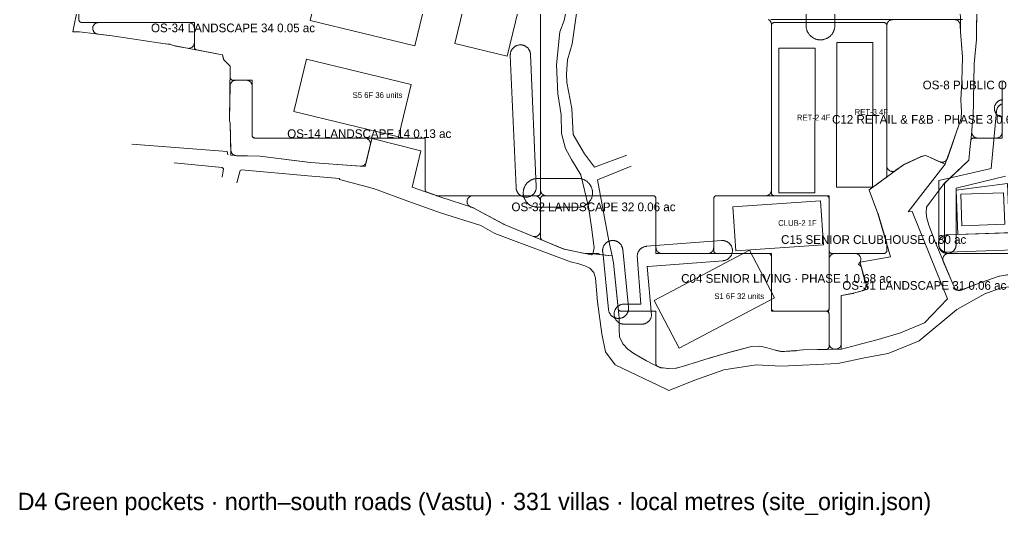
# Model space of a CAD drawing. Extents: x 32 to 940, y -21 to 684.
# Drawn here: x 39.5 to 380, y -20.7 to 151 of the extents above; entities that cross this region are included whole.
import ezdxf

# ---------------------------------------------------------------- set-up
doc = ezdxf.new("R2010")
doc.units = 0
for name, color, linetype, lineweight in [('BUILDING-CLUBHOUSE', 4, 'Continuous', 0), ('BUILDING-RETAIL', 6, 'Continuous', 0), ('BUILDING-SENIOR', 6, 'Continuous', 0), ('GREEN-LANDSCAPE', 3, 'Continuous', 0), ('GREEN-RC', 3, 'Continuous', 0), ('PLOT', 4, 'Continuous', 0), ('ROAD-EXISTING', 2, 'Continuous', 0), ('ROAD-PRIMARY', 1, 'Continuous', 0), ('ROAD-SECONDARY', 1, 'Continuous', 0), ('ROAD-TERTIARY', 7, 'Continuous', 0), ('SITE-BOUNDARY', 7, 'Continuous', 0), ('TEXT-PLOT', 7, 'Continuous', 0), ('TEXT-TITLE', 7, 'Continuous', 0), ('TEXT-ZONE', 7, 'Continuous', 0), ('VILLA-HOUSE', 7, 'Continuous', 0), ('ZONE-CLUBHOUSE', 4, 'Continuous', 0), ('ZONE-RETAIL', 6, 'Continuous', 0), ('ZONE-SENIOR', 6, 'Continuous', 0), ('ZONE-VILLAS', 2, 'Continuous', 0)]:
    doc.layers.add(name, color=color, linetype=linetype, lineweight=lineweight)

msp = doc.modelspace()

# ---------------------------------------------------------------- linework, layer by layer
at = {"layer": 'BUILDING-CLUBHOUSE'}
msp.add_lwpolyline([(318.06, 72.99), (287.64, 70.97), (286.64, 86.18), (317.05, 88.19)], close=True, dxfattribs=at)
at = {"layer": 'BUILDING-RETAIL'}
for points in [[(335.05, 92.97), (322.53, 93), (322.63, 143.08), (335.15, 143.05)], [(315.04, 91.01), (302.52, 91.04), (302.63, 141.12), (315.15, 141.1)]]:
    msp.add_lwpolyline(points, close=True, dxfattribs=at)
at = {"layer": 'BUILDING-SENIOR'}
for points in [[(208.42, 138.35), (190.28, 142.74), (199.05, 179.02), (217.2, 174.64)], [(176.38, 141.98), (140.09, 150.76), (144.48, 168.9), (180.77, 160.13)], [(170.8, 110.41), (134.52, 119.18), (138.9, 137.33), (175.19, 128.55)], [(268.07, 37.25), (259.35, 53.76), (292.37, 71.19), (301.08, 54.68)]]:
    msp.add_lwpolyline(points, close=True, dxfattribs=at)
at = {"layer": 'GREEN-LANDSCAPE'}
for points in [[(64.77, 148.02), (64.77, 147.82), (64.8, 147.63), (64.85, 147.44), (64.91, 147.25), (64.99, 147.08), (65.09, 146.91), (65.21, 146.75), (65.34, 146.6), (65.48, 146.47), (65.63, 146.35), (65.8, 146.25), (65.98, 146.16), (66.16, 146.09), (66.35, 146.04), (66.54, 146.01), (71.51, 145.45), (71.52, 145.45), (71.52, 145.45), (71.53, 145.44), (71.54, 145.44), (71.55, 145.44), (71.55, 145.44), (71.56, 145.44), (89.89, 142.66), (89.96, 142.65), (91.6, 142.46), (91.64, 142.45), (91.64, 142.45), (91.64, 142.45), (91.66, 142.45), (93.2, 141.92), (93.49, 141.85), (97.64, 141.09), (97.83, 141.06), (98.03, 141.05), (98.22, 141.07), (98.41, 141.1), (98.6, 141.15), (98.78, 141.21), (98.96, 141.3), (99.12, 141.4), (99.28, 141.52), (99.42, 141.65), (99.55, 141.79), (99.67, 141.95), (99.77, 142.12), (99.85, 142.29), (99.92, 142.48), (99.96, 142.67), (99.99, 142.86), (100, 143.05), (100, 148), (99.99, 148.2), (99.96, 148.39), (99.91, 148.58), (99.85, 148.77), (99.76, 148.94), (99.66, 149.11), (99.55, 149.27), (99.41, 149.41), (99.27, 149.55), (99.11, 149.66), (98.94, 149.76), (98.77, 149.85), (98.58, 149.91), (98.39, 149.96), (98.2, 149.99), (98, 150), (66.77, 150), (66.57, 149.99), (66.38, 149.96), (66.19, 149.91), (66.01, 149.85), (65.83, 149.77), (65.66, 149.67), (65.5, 149.55), (65.36, 149.42), (65.23, 149.28), (65.11, 149.12), (65.01, 148.95), (64.92, 148.78), (64.86, 148.59), (64.81, 148.4), (64.78, 148.21)], [(112.2, 116.25), (112.21, 116.03), (112.24, 115.81), (112.3, 115.6), (112.45, 115.13), (112.45, 115.12), (112.45, 115.12), (112.46, 115.11), (112.66, 105.83), (112.68, 105.64), (112.71, 105.45), (112.76, 105.27), (112.82, 105.09), (112.91, 104.92), (113.01, 104.75), (113.12, 104.6), (113.25, 104.46), (113.39, 104.33), (113.54, 104.22), (113.71, 104.12), (113.88, 104.04), (114.06, 103.97), (114.24, 103.92), (114.43, 103.89), (114.62, 103.88), (122.65, 103.71), (122.68, 103.71), (122.69, 103.7), (122.7, 103.7), (122.73, 103.7), (140.16, 101.57), (140.26, 101.56), (157.51, 100.25), (157.71, 100.25), (157.91, 100.27), (158.11, 100.3), (158.3, 100.36), (158.49, 100.43), (158.67, 100.52), (158.84, 100.64), (159, 100.76), (159.14, 100.91), (159.27, 101.06), (159.38, 101.23), (159.47, 101.41), (159.55, 101.6), (159.6, 101.79), (160.96, 107.54), (160.99, 107.74), (161.01, 107.94), (161.01, 108.14), (160.98, 108.34), (160.94, 108.53), (160.88, 108.72), (160.79, 108.91), (160.69, 109.08), (160.58, 109.24), (160.45, 109.39), (160.3, 109.53), (160.14, 109.65), (159.97, 109.75), (159.79, 109.84), (159.6, 109.91), (159.41, 109.96), (159.21, 109.99), (159.01, 110), (121.02, 110), (120.98, 110), (120.95, 110), (120.85, 110.01), (120.76, 110.03), (120.66, 110.06), (120.57, 110.1), (120.49, 110.14), (120.41, 110.2), (120.33, 110.26), (120.26, 110.33), (120.2, 110.4), (120.14, 110.49), (120.1, 110.57), (120.06, 110.66), (120.03, 110.76), (120.01, 110.85), (120, 110.95), (120, 110.98), (120, 111.02), (120, 128), (119.99, 128.2), (119.96, 128.39), (119.91, 128.58), (119.85, 128.77), (119.76, 128.94), (119.66, 129.11), (119.55, 129.27), (119.41, 129.41), (119.27, 129.55), (119.11, 129.66), (118.94, 129.76), (118.77, 129.85), (118.58, 129.91), (118.39, 129.96), (118.2, 129.99), (118, 130), (114.37, 130), (114.18, 129.99), (113.99, 129.96), (113.8, 129.92), (113.61, 129.85), (113.44, 129.77), (113.27, 129.67), (113.11, 129.55), (112.97, 129.42), (112.84, 129.28), (112.72, 129.13), (112.62, 128.96), (112.53, 128.79), (112.47, 128.6), (112.42, 128.42), (112.39, 128.22), (112.37, 128.03)], [(194.51, 88.03), (194.52, 87.83), (194.54, 87.64), (194.59, 87.45), (194.65, 87.27), (194.73, 87.09), (194.83, 86.92), (194.94, 86.76), (195.07, 86.62), (195.21, 86.48), (195.36, 86.36), (195.53, 86.26), (195.7, 86.17), (195.88, 86.1), (196.54, 85.88), (196.54, 85.88), (196.56, 85.88), (196.58, 85.87), (196.58, 85.87), (196.58, 85.87), (196.59, 85.86), (196.61, 85.85), (207.24, 80.13), (207.43, 80.04), (217.24, 76), (217.42, 75.93), (217.61, 75.88), (217.81, 75.85), (218, 75.84), (218.2, 75.85), (218.39, 75.88), (218.58, 75.93), (218.77, 76), (218.94, 76.08), (219.11, 76.18), (219.27, 76.3), (219.41, 76.43), (219.55, 76.58), (219.66, 76.73), (219.76, 76.9), (219.85, 77.08), (219.91, 77.26), (219.96, 77.45), (219.99, 77.65), (220, 77.84), (220, 88), (219.99, 88.2), (219.96, 88.39), (219.91, 88.58), (219.85, 88.77), (219.76, 88.94), (219.66, 89.11), (219.55, 89.27), (219.41, 89.41), (219.27, 89.55), (219.11, 89.66), (218.94, 89.76), (218.77, 89.85), (218.58, 89.91), (218.39, 89.96), (218.2, 89.99), (218, 90), (196.51, 90), (196.32, 89.99), (196.12, 89.96), (195.93, 89.92), (195.75, 89.85), (195.57, 89.77), (195.41, 89.67), (195.25, 89.55), (195.11, 89.42), (194.97, 89.28), (194.86, 89.13), (194.76, 88.96), (194.67, 88.78), (194.6, 88.6), (194.55, 88.41), (194.52, 88.22)], [(319.83, 49.9), (319.85, 49.71), (319.89, 49.51), (319.93, 49.38), (319.93, 49.38), (319.97, 49.24), (319.99, 49.15), (320, 49.05), (320, 49.02), (320, 48.98), (320, 38.83), (320.01, 38.63), (320.04, 38.43), (320.09, 38.24), (320.16, 38.05), (320.24, 37.87), (320.35, 37.7), (320.47, 37.54), (320.6, 37.4), (320.75, 37.26), (320.91, 37.15), (321.08, 37.05), (321.27, 36.97), (321.45, 36.9), (321.65, 36.86), (321.85, 36.83), (322.04, 36.83), (322.27, 36.83), (322.46, 36.85), (322.65, 36.88), (322.84, 36.93), (323.02, 37), (323.2, 37.08), (323.36, 37.18), (323.51, 37.3), (323.66, 37.43), (323.79, 37.58), (323.9, 37.74), (324, 37.9), (324.08, 38.08), (324.14, 38.26), (324.19, 38.45), (324.22, 38.64), (324.23, 38.83), (324.2, 55.38), (324.2, 55.41), (324.2, 55.41), (324.2, 55.42), (324.22, 55.42), (324.24, 55.42), (328.31, 56.19), (328.49, 56.23), (331.41, 57.07), (331.6, 57.13), (331.78, 57.22), (331.95, 57.32), (332.12, 57.43), (332.26, 57.57), (332.4, 57.71), (332.52, 57.87), (332.62, 58.04), (332.71, 58.22), (332.78, 58.41), (332.82, 58.6), (332.85, 58.8), (332.86, 59), (332.85, 59.19), (332.82, 59.39), (332.77, 59.58), (332.11, 61.73), (332.11, 61.74), (332.1, 61.74), (332.1, 61.75), (332.1, 61.76), (332.1, 61.77), (332.1, 61.77), (332.09, 61.78), (331.25, 64.97), (331.19, 65.16), (331.1, 65.35), (331, 65.53), (330.88, 65.7), (330.74, 65.85), (330.59, 65.99), (330.42, 66.12), (330.25, 66.22), (330.08, 66.3), (330.07, 66.3), (330.07, 66.3), (330.07, 66.31), (330.07, 66.31), (330.07, 66.31), (330.13, 66.35), (330.29, 66.47), (330.43, 66.6), (330.56, 66.75), (330.68, 66.91), (330.77, 67.07), (330.86, 67.25), (330.92, 67.44), (330.97, 67.63), (330.99, 67.82), (331, 68.01), (330.99, 68.21), (330.96, 68.4), (330.91, 68.59), (330.85, 68.78), (330.76, 68.95), (330.66, 69.12), (330.54, 69.27), (330.41, 69.42), (330.27, 69.55), (330.11, 69.67), (329.94, 69.77), (329.76, 69.85), (329.58, 69.91), (329.39, 69.96), (329.2, 69.99), (329, 70), (322, 70), (321.8, 69.99), (321.61, 69.96), (321.42, 69.91), (321.23, 69.85), (321.06, 69.76), (320.89, 69.66), (320.73, 69.55), (320.59, 69.41), (320.45, 69.27), (320.34, 69.11), (320.24, 68.94), (320.15, 68.77), (320.09, 68.58), (320.04, 68.39), (320.01, 68.2), (320, 68), (320, 51.02), (320, 50.98), (320, 50.95), (319.99, 50.85), (319.97, 50.76), (319.93, 50.62), (319.93, 50.62), (319.89, 50.49), (319.85, 50.29), (319.83, 50.1)]]:
    msp.add_lwpolyline(points, close=True, dxfattribs=at)
msp.add_lwpolyline([(418, 70), (361.41, 70), (361.21, 69.99), (361.02, 69.96), (360.82, 69.91), (360.64, 69.85), (360.46, 69.76), (360.29, 69.66), (360.13, 69.54), (359.99, 69.41), (359.86, 69.26), (359.74, 69.1), (359.64, 68.93), (359.56, 68.76), (359.49, 68.57), (359.44, 68.38), (359.42, 68.18), (359.41, 67.99), (359.42, 67.79), (359.45, 67.6), (359.5, 67.4), (359.57, 67.22), (362.49, 60.31), (363.29, 58.43), (363.37, 58.26), (363.47, 58.1), (363.59, 57.94), (363.72, 57.8), (363.86, 57.67), (364.01, 57.56), (364.18, 57.46), (364.35, 57.37), (364.53, 57.31), (364.71, 57.26), (364.9, 57.23), (365.09, 57.22), (365.29, 57.22), (365.48, 57.24), (365.66, 57.29), (365.84, 57.35), (372.63, 59.94), (372.64, 59.94), (372.64, 59.94), (372.65, 59.94), (372.66, 59.95), (372.67, 59.95), (372.67, 59.95), (372.68, 59.95), (378.94, 62.1), (378.97, 62.1), (378.98, 62.11), (379, 62.11), (379.02, 62.12), (387.65, 63.58)], dxfattribs=at)
at = {"layer": 'GREEN-RC'}
for points in [[(220, 188.98), (220, 92), (220.01, 91.8), (220.04, 91.61), (220.09, 91.42), (220.15, 91.23), (220.24, 91.06), (220.34, 90.89), (220.45, 90.73), (220.59, 90.59), (220.73, 90.45), (220.89, 90.34), (221.06, 90.24), (221.23, 90.15), (221.42, 90.09), (221.61, 90.04), (221.8, 90.01), (222, 90), (258.98, 90), (259.02, 90), (259.05, 90), (259.15, 89.99), (259.24, 89.97), (259.34, 89.94), (259.43, 89.9), (259.51, 89.86), (259.59, 89.8), (259.67, 89.74), (259.74, 89.67), (259.8, 89.59), (259.86, 89.51), (259.9, 89.43), (259.94, 89.34), (259.97, 89.24), (259.99, 89.15), (260, 89.05), (260, 89.02), (260, 88.98), (260, 72), (260.01, 71.8), (260.04, 71.61), (260.09, 71.42), (260.15, 71.23), (260.24, 71.06), (260.34, 70.89), (260.45, 70.73), (260.59, 70.59), (260.73, 70.45), (260.89, 70.34), (261.06, 70.24), (261.23, 70.15), (261.42, 70.09), (261.61, 70.04), (261.8, 70.01), (262, 70), (278, 70), (278.2, 70.01), (278.39, 70.04), (278.58, 70.09), (278.77, 70.15), (278.94, 70.24), (279.11, 70.34), (279.27, 70.45), (279.41, 70.59), (279.55, 70.73), (279.66, 70.89), (279.76, 71.06), (279.85, 71.23), (279.91, 71.42), (279.96, 71.61), (279.99, 71.8), (280, 72), (280, 88.98), (280, 89.02), (280, 89.05), (280.01, 89.15), (280.03, 89.24), (280.06, 89.34), (280.1, 89.43), (280.14, 89.51), (280.2, 89.59), (280.26, 89.67), (280.33, 89.74), (280.4, 89.8), (280.49, 89.86), (280.57, 89.9), (280.66, 89.94), (280.76, 89.97), (280.85, 89.99), (280.95, 90), (280.98, 90), (281.02, 90), (298, 90), (298.2, 90.01), (298.39, 90.04), (298.58, 90.09), (298.77, 90.15), (298.94, 90.24), (299.11, 90.34), (299.27, 90.45), (299.41, 90.59), (299.55, 90.73), (299.66, 90.89), (299.76, 91.06), (299.85, 91.23), (299.91, 91.42), (299.96, 91.61), (299.99, 91.8), (300, 92), (300, 148.98), (300, 149.02), (300, 149.05), (300.01, 149.09), (300.02, 149.29), (300.01, 149.49), (299.98, 149.69), (299.93, 149.88), (299.86, 150.07), (299.77, 150.24), (299.67, 150.41), (299.55, 150.57), (299.41, 150.72), (299.27, 150.85), (299.1, 150.97), (298.93, 151.07)], [(371.18, 155.96), (371.09, 144.18), (371.09, 144.16), (371.09, 144.15), (371.09, 144.13), (371.09, 144.11), (370.32, 135.74), (370.31, 135.6), (369.93, 117.04), (369.92, 117.01), (369.92, 116.99), (369.92, 116.98), (369.92, 116.96), (369.58, 114.87), (369.55, 114.62), (369.47, 112.32), (369.47, 112.3), (369.46, 112.28), (369.46, 112.27), (369.46, 112.24), (369.46, 112.23), (369.45, 112.03), (369.45, 111.83), (369.48, 111.63), (369.53, 111.44), (369.59, 111.25), (369.67, 111.07), (369.77, 110.9), (369.89, 110.74), (370.02, 110.6), (370.17, 110.46), (370.33, 110.34), (370.5, 110.24), (370.67, 110.16), (370.86, 110.09), (371.05, 110.04), (371.25, 110.01), (371.45, 110), (378, 110), (378.2, 110.01), (378.39, 110.04), (378.58, 110.09), (378.77, 110.15), (378.94, 110.24), (379.11, 110.34), (379.27, 110.45), (379.41, 110.59), (379.55, 110.73), (379.66, 110.89), (379.76, 111.06), (379.85, 111.23), (379.91, 111.42), (379.96, 111.61), (379.99, 111.8), (380, 112), (380, 128.98), (380, 129.02), (380, 129.05), (380.01, 129.15), (380.03, 129.24), (380.06, 129.34)]]:
    msp.add_lwpolyline(points, dxfattribs=at)
msp.add_lwpolyline([(340, 100.42), (340.01, 100.22), (340.04, 100.03), (340.09, 99.83), (340.16, 99.64), (340.25, 99.46), (340.35, 99.29), (340.47, 99.13), (340.61, 98.99), (340.76, 98.86), (340.92, 98.74), (341.1, 98.64), (341.28, 98.56), (341.47, 98.5), (341.66, 98.45), (341.86, 98.43), (342.06, 98.42), (342.26, 98.44), (342.46, 98.48), (342.65, 98.53), (342.84, 98.61), (343.02, 98.7), (343.18, 98.81), (345.8, 100.73), (345.82, 100.75), (345.83, 100.75), (345.83, 100.75), (345.85, 100.76), (345.87, 100.77), (351.73, 103.52), (351.75, 103.53), (351.76, 103.53), (351.76, 103.54), (351.78, 103.54), (351.8, 103.55), (353.42, 103.97), (353.42, 103.97), (353.45, 103.98), (353.46, 103.98), (353.46, 103.98), (353.47, 103.98), (353.5, 103.97), (358.27, 101.8), (358.45, 101.72), (358.64, 101.67), (358.83, 101.64), (359.03, 101.62), (359.22, 101.62), (359.42, 101.64), (359.61, 101.68), (359.79, 101.74), (359.97, 101.82), (360.14, 101.91), (360.31, 102.02), (360.46, 102.15), (360.59, 102.29), (360.72, 102.44), (360.82, 102.61), (360.91, 102.78), (360.99, 102.96), (365.71, 116.51), (365.77, 116.71), (365.81, 116.92), (365.82, 117.14), (365.85, 119.03), (365.85, 119.18), (365.73, 121.16), (365.73, 121.16), (365.6, 123.18), (365.6, 123.2), (365.6, 123.22), (365.6, 123.23), (365.6, 123.26), (366.06, 129.58), (366.06, 129.69), (366.2, 137.93), (366.19, 138.12), (365.5, 146.73), (365.49, 146.75), (365.49, 146.76), (365.49, 146.77), (365.49, 146.77), (365.49, 146.78), (365.49, 146.8), (365.47, 149.02), (365.46, 149.21), (365.43, 149.4), (365.38, 149.59), (365.32, 149.78), (365.23, 149.95), (365.13, 150.12), (365.01, 150.28), (364.88, 150.42), (364.74, 150.55), (364.58, 150.67), (364.41, 150.77), (364.24, 150.85), (364.05, 150.91), (363.86, 150.96), (363.67, 150.99), (363.47, 151), (342, 151), (341.8, 150.99), (341.61, 150.96), (341.42, 150.91), (341.23, 150.85), (341.06, 150.76), (340.89, 150.66), (340.73, 150.55), (340.59, 150.41), (340.45, 150.27), (340.34, 150.11), (340.24, 149.94), (340.15, 149.77), (340.09, 149.58), (340.04, 149.39), (340.01, 149.2), (340, 149)], close=True, dxfattribs=at)
at = {"layer": 'PLOT'}
msp.add_lwpolyline([(364.63, 76.57), (382.48, 77.19), (381.88, 94.22), (364.09, 91.97)], close=True, dxfattribs=at)
at = {"layer": 'ROAD-EXISTING'}
for points in [[(229.06, 155.43), (228.22, 150.67)], [(230.94, 142.62), (232.8, 155.61)], [(228.22, 150.67), (226.66, 146.74)], [(226.66, 146.74), (225.52, 135.36)], [(229.31, 137.07), (230.94, 142.62)], [(228.99, 132.16), (229.31, 137.07)], [(225.52, 135.36), (226.03, 125.35)], [(229.15, 129.18), (228.99, 132.16)], [(230.79, 120.28), (229.15, 129.18)], [(226.03, 125.35), (227.18, 118.01)], [(231.34, 111.25), (230.79, 120.28)], [(227.18, 118.01), (227.28, 111.56)], [(227.28, 111.56), (228.65, 106.39)], [(235.25, 104.52), (231.34, 111.25)], [(111.35, 105.34), (78.34, 107.89)], [(228.65, 106.39), (230.74, 102.57)], [(111.63, 104.23), (111.35, 105.34)], [(230.74, 102.57), (233.99, 97.19)], [(238.73, 99.87), (235.25, 104.52)], [(249.87, 104.1), (238.73, 99.87)], [(92.95, 101.42), (109.64, 99.74)], [(110.09, 99.37), (109.62, 96.41)], [(109.64, 99.74), (110.07, 99.35)], [(115.9, 98.74), (116.31, 98.99)], [(116.31, 98.99), (139.28, 96.92)], [(239.73, 95.46), (251.43, 100.25)], [(347.46, 84.48), (360.26, 100.89)], [(114.73, 94.45), (115.9, 98.74)], [(139.28, 96.92), (143.5, 96.57)], [(143.5, 96.57), (150.3, 96)], [(150.3, 96), (150.27, 95.63)], [(150.27, 95.63), (162.07, 92.47)], [(233.99, 97.19), (236.59, 86.11)], [(243.65, 74.43), (239.73, 95.46)], [(239.73, 95.46), (239.73, 95.46)], [(162.07, 92.47), (174.01, 88.08)], [(174.01, 88.08), (185.37, 84.14)], [(236.59, 86.11), (237.68, 79.09)], [(185.37, 84.14), (199.24, 79.68)], [(348.83, 84.55), (347.46, 84.48)], [(361.02, 54.26), (348.83, 84.55)], [(199.24, 79.68), (204.16, 76.92)], [(237.68, 79.09), (238.63, 71.95)], [(204.16, 76.92), (230.39, 67.08)], [(238.63, 71.95), (238.16, 69.91)], [(244.77, 69.23), (243.65, 74.43)], [(233.21, 66.36), (230.39, 67.08)], [(235.39, 65.7), (233.21, 66.36)], [(237.12, 64.93), (235.39, 65.7)], [(238.49, 63.41), (237.12, 64.93)], [(238.99, 61.4), (238.49, 63.41)], [(239.77, 53.3), (238.99, 61.4)], [(379.68, 58.09), (373.98, 55.97)], [(385.28, 58.82), (379.68, 58.09)], [(373.98, 55.97), (364.29, 50.55)], [(241.27, 42.18), (239.77, 53.3)], [(353.03, 45.94), (361.02, 54.26)], [(364.29, 50.55), (351.18, 39.75)], [(344.8, 42.54), (353.03, 45.94)], [(242.54, 35.98), (241.27, 42.18)], [(336.95, 40.21), (344.8, 42.54)], [(329.44, 38.24), (324.24, 36.88)], [(329.44, 38.24), (336.95, 40.21)], [(351.18, 39.75), (341.03, 35.54)], [(245.88, 31.44), (242.54, 35.98)], [(339.86, 35.21), (332.89, 33.98)], [(341.03, 35.54), (339.86, 35.21)], [(263.34, 23.12), (245.88, 31.44)], [(294.71, 31.41), (283.56, 29.67)], [(303.52, 30.96), (294.71, 31.41)], [(323.06, 31.87), (303.52, 30.96)], [(332.89, 33.98), (323.06, 31.87)], [(283.56, 29.67), (273.42, 26.17)], [(273.42, 26.17), (264.42, 22.58)], [(264.42, 22.58), (263.34, 23.12)]]:
    msp.add_lwpolyline(points, dxfattribs=at)
at = {"layer": 'ROAD-PRIMARY'}
for points in [[(299.77, 151), (299.96, 151), (366, 151), (366.19, 151)], [(312, 153), (312, 149), (312, 148.81), (312.01, 148.62), (312.03, 148.42), (312.06, 148.23), (312.09, 148.04), (312.13, 147.86), (312.18, 147.67), (312.24, 147.49), (312.3, 147.3), (312.37, 147.12), (312.44, 146.95), (312.52, 146.77), (312.61, 146.6), (312.71, 146.44), (312.81, 146.27), (312.92, 146.11), (313.03, 145.96), (313.15, 145.81), (313.28, 145.66), (313.41, 145.52), (313.55, 145.39), (313.69, 145.26), (313.83, 145.13), (313.98, 145.01), (314.14, 144.9), (314.3, 144.79), (314.46, 144.69), (314.63, 144.6), (314.8, 144.51), (314.98, 144.43), (315.15, 144.35), (315.33, 144.29), (315.52, 144.22), (315.7, 144.17), (315.89, 144.12), (316.07, 144.09), (316.26, 144.05), (316.46, 144.03), (316.65, 144.01), (316.84, 144), (317.03, 144), (317.22, 144), (317.42, 144.02), (317.61, 144.04), (317.8, 144.06), (317.99, 144.1), (318.18, 144.14), (318.36, 144.19), (318.55, 144.25), (318.73, 144.31), (318.91, 144.38), (319.08, 144.45), (319.25, 144.54), (319.43, 144.63), (319.59, 144.72), (319.75, 144.83), (319.91, 144.94), (320.07, 145.05), (320.22, 145.17), (320.36, 145.3), (320.5, 145.43), (320.64, 145.57), (320.76, 145.71), (320.89, 145.86), (321.01, 146.01), (321.12, 146.16), (321.23, 146.33), (321.32, 146.49), (321.42, 146.66), (321.5, 146.83), (321.58, 147), (321.66, 147.18), (321.72, 147.36), (321.78, 147.55), (321.84, 147.73), (321.88, 147.92), (321.92, 148.11), (321.95, 148.3), (321.97, 148.49), (321.99, 148.68), (322, 148.87), (322, 149), (322, 153)]]:
    msp.add_lwpolyline(points, dxfattribs=at)
msp.add_lwpolyline([(233.19, 86), (233.38, 86.02), (233.58, 86.03), (233.77, 86.06), (233.96, 86.09), (234.14, 86.13), (234.33, 86.18), (234.51, 86.23), (234.7, 86.3), (234.88, 86.36), (235.05, 86.44), (235.23, 86.52), (235.4, 86.61), (235.56, 86.71), (235.73, 86.81), (235.89, 86.92), (236.04, 87.03), (236.19, 87.15), (236.34, 87.28), (236.48, 87.41), (236.61, 87.55), (236.74, 87.69), (236.87, 87.83), (236.99, 87.98), (237.1, 88.14), (237.21, 88.3), (237.31, 88.46), (237.4, 88.63), (237.49, 88.8), (237.57, 88.98), (237.65, 89.15), (237.71, 89.33), (237.78, 89.52), (237.83, 89.7), (237.88, 89.89), (237.91, 90.08), (237.95, 90.27), (237.97, 90.46), (237.99, 90.65), (238, 90.84), (238, 91.03), (238, 91.22), (237.98, 91.42), (237.96, 91.61), (237.94, 91.8), (237.9, 91.99), (237.86, 92.17), (237.81, 92.36), (237.75, 92.55), (237.69, 92.73), (237.62, 92.91), (237.55, 93.08), (237.46, 93.25), (237.37, 93.42), (237.28, 93.59), (237.17, 93.75), (237.06, 93.91), (236.95, 94.07), (236.83, 94.22), (236.7, 94.36), (236.57, 94.5), (236.43, 94.64), (236.29, 94.77), (236.14, 94.89), (235.99, 95.01), (235.84, 95.12), (235.67, 95.22), (235.51, 95.33), (235.34, 95.42), (235.17, 95.5), (235, 95.58), (234.82, 95.66), (234.64, 95.72), (234.45, 95.78), (234.27, 95.84), (234.08, 95.88), (233.89, 95.92), (233.7, 95.95), (233.51, 95.97), (233.32, 95.99), (233.13, 96), (233, 96), (219, 96), (218.81, 96), (218.62, 95.98), (218.42, 95.97), (218.23, 95.94), (218.04, 95.91), (217.86, 95.87), (217.67, 95.82), (217.49, 95.77), (217.3, 95.7), (217.12, 95.64), (216.95, 95.56), (216.77, 95.48), (216.6, 95.39), (216.44, 95.29), (216.27, 95.19), (216.11, 95.08), (215.96, 94.97), (215.81, 94.85), (215.66, 94.72), (215.52, 94.59), (215.39, 94.45), (215.26, 94.31), (215.13, 94.17), (215.01, 94.02), (214.9, 93.86), (214.79, 93.7), (214.69, 93.54), (214.6, 93.37), (214.51, 93.2), (214.43, 93.02), (214.35, 92.85), (214.29, 92.67), (214.22, 92.48), (214.17, 92.3), (214.12, 92.11), (214.09, 91.92), (214.05, 91.73), (214.03, 91.54), (214.01, 91.35), (214, 91.16), (214, 90.97), (214, 90.78), (214.02, 90.58), (214.04, 90.39), (214.06, 90.2), (214.1, 90.01), (214.14, 89.83), (214.19, 89.64), (214.25, 89.45), (214.31, 89.27), (214.38, 89.09), (214.45, 88.92), (214.54, 88.75), (214.63, 88.58), (214.72, 88.41), (214.83, 88.25), (214.94, 88.09), (215.05, 87.93), (215.17, 87.78), (215.3, 87.64), (215.43, 87.5), (215.57, 87.36), (215.71, 87.23), (215.86, 87.11), (216.01, 86.99), (216.16, 86.88), (216.33, 86.78), (216.49, 86.67), (216.66, 86.58), (216.83, 86.5), (217, 86.42), (217.18, 86.34), (217.36, 86.28), (217.55, 86.22), (217.73, 86.16), (217.92, 86.12), (218.11, 86.08), (218.3, 86.05), (218.49, 86.03), (218.68, 86.01), (218.87, 86), (219, 86), (233, 86)], close=True, dxfattribs=at)
at = {"layer": 'ROAD-SECONDARY'}
for points in [[(215.17, 89.5), (215.32, 89.52), (215.48, 89.53), (215.64, 89.56), (215.79, 89.59), (215.94, 89.63), (216.09, 89.67), (216.24, 89.73), (216.39, 89.79), (216.53, 89.85), (216.67, 89.92), (216.81, 90), (216.94, 90.09), (217.07, 90.18), (217.19, 90.27), (217.31, 90.38), (217.43, 90.48), (217.54, 90.59), (217.65, 90.71), (217.75, 90.83), (217.84, 90.96), (217.93, 91.09), (218.01, 91.22), (218.09, 91.36), (218.16, 91.5), (218.23, 91.64), (218.28, 91.79), (218.34, 91.94), (218.38, 92.09), (218.42, 92.24), (218.45, 92.4), (218.47, 92.55), (218.49, 92.71), (218.5, 92.87), (218.5, 93.03), (218.5, 93.15), (216.51, 138.93), (216.5, 139.08), (216.48, 139.24), (216.45, 139.4), (216.42, 139.55), (216.38, 139.7), (216.34, 139.85), (216.29, 140), (216.23, 140.15), (216.16, 140.29), (216.09, 140.43), (216.01, 140.57), (215.93, 140.7), (215.84, 140.83), (215.75, 140.96), (215.65, 141.08), (215.54, 141.19), (215.43, 141.31), (215.31, 141.41), (215.19, 141.51), (215.06, 141.61), (214.94, 141.7), (214.8, 141.78), (214.66, 141.86), (214.52, 141.93), (214.38, 142), (214.23, 142.05), (214.09, 142.11), (213.93, 142.15), (213.78, 142.19), (213.63, 142.22), (213.47, 142.24), (213.31, 142.26), (213.16, 142.27), (213, 142.28), (212.84, 142.27), (212.69, 142.26), (212.53, 142.24), (212.37, 142.22), (212.22, 142.19), (212.07, 142.15), (211.92, 142.1), (211.77, 142.05), (211.62, 141.99), (211.48, 141.92), (211.34, 141.85), (211.2, 141.77), (211.07, 141.69), (210.94, 141.6), (210.81, 141.5), (210.69, 141.4), (210.58, 141.29), (210.47, 141.18), (210.36, 141.06), (210.26, 140.94), (210.17, 140.82), (210.08, 140.69), (210, 140.55), (209.92, 140.42), (209.85, 140.28), (209.78, 140.13), (209.73, 139.99), (209.68, 139.84), (209.63, 139.68), (209.59, 139.53), (209.56, 139.38), (209.54, 139.22), (209.52, 139.06), (209.51, 138.91), (209.51, 138.75), (209.51, 138.62), (211.5, 92.85), (211.51, 92.69), (211.53, 92.53), (211.56, 92.38), (211.59, 92.22), (211.62, 92.07), (211.67, 91.92), (211.72, 91.77), (211.78, 91.63), (211.85, 91.48), (211.92, 91.34), (212, 91.2), (212.08, 91.07), (212.17, 90.94), (212.26, 90.82), (212.37, 90.7), (212.47, 90.58), (212.58, 90.47), (212.7, 90.36), (212.82, 90.26), (212.95, 90.17), (213.07, 90.08), (213.21, 89.99), (213.35, 89.92), (213.49, 89.84), (213.63, 89.78), (213.78, 89.72), (213.93, 89.67), (214.08, 89.62), (214.23, 89.59), (214.38, 89.56), (214.54, 89.53), (214.69, 89.51), (214.85, 89.5), (215.01, 89.5)], [(247.21, 47.51), (247.36, 47.52), (247.52, 47.54), (247.68, 47.57), (247.83, 47.6), (247.98, 47.64), (248.13, 47.69), (248.28, 47.74), (248.42, 47.8), (248.57, 47.87), (248.71, 47.94), (248.84, 48.02), (248.97, 48.11), (249.1, 48.2), (249.22, 48.3), (249.34, 48.4), (249.46, 48.51), (249.57, 48.62), (249.67, 48.74), (249.77, 48.86), (249.87, 48.99), (249.95, 49.12), (250.03, 49.26), (250.11, 49.39), (250.18, 49.54), (250.24, 49.68), (250.3, 49.83), (250.35, 49.98), (250.39, 50.13), (250.43, 50.28), (250.45, 50.44), (250.48, 50.59), (250.49, 50.75), (250.5, 50.91), (250.5, 51.06), (250.49, 51.22), (250.48, 51.35), (248.48, 71.35), (248.46, 71.5), (248.44, 71.66), (248.4, 71.81), (248.36, 71.97), (248.32, 72.12), (248.26, 72.27), (248.2, 72.41), (248.14, 72.55), (248.06, 72.69), (247.98, 72.83), (247.9, 72.96), (247.81, 73.09), (247.71, 73.21), (247.61, 73.33), (247.5, 73.45), (247.39, 73.56), (247.27, 73.66), (247.15, 73.76), (247.02, 73.86), (246.89, 73.94), (246.76, 74.03), (246.62, 74.1), (246.48, 74.17), (246.33, 74.24), (246.19, 74.29), (246.04, 74.34), (245.89, 74.39), (245.73, 74.42), (245.58, 74.45), (245.42, 74.47), (245.27, 74.49), (245.11, 74.5), (244.95, 74.5), (244.79, 74.49), (244.64, 74.48), (244.48, 74.46), (244.32, 74.43), (244.17, 74.4), (244.02, 74.36), (243.87, 74.31), (243.72, 74.26), (243.58, 74.2), (243.43, 74.13), (243.29, 74.06), (243.16, 73.98), (243.03, 73.89), (242.9, 73.8), (242.78, 73.7), (242.66, 73.6), (242.54, 73.49), (242.43, 73.38), (242.33, 73.26), (242.23, 73.14), (242.13, 73.01), (242.05, 72.88), (241.97, 72.74), (241.89, 72.61), (241.82, 72.46), (241.76, 72.32), (241.7, 72.17), (241.65, 72.02), (241.61, 71.87), (241.57, 71.72), (241.55, 71.56), (241.52, 71.41), (241.51, 71.25), (241.5, 71.09), (241.5, 70.94), (241.51, 70.78), (241.52, 70.65), (243.52, 50.65), (243.54, 50.49), (243.56, 50.34), (243.6, 50.19), (243.64, 50.03), (243.68, 49.88), (243.74, 49.73), (243.8, 49.59), (243.86, 49.45), (243.94, 49.31), (244.02, 49.17), (244.1, 49.04), (244.19, 48.91), (244.29, 48.79), (244.39, 48.67), (244.5, 48.55), (244.61, 48.44), (244.73, 48.34), (244.85, 48.24), (244.98, 48.14), (245.11, 48.05), (245.24, 47.97), (245.38, 47.9), (245.52, 47.83), (245.67, 47.76), (245.81, 47.71), (245.96, 47.66), (246.11, 47.61), (246.27, 47.58), (246.42, 47.55), (246.58, 47.53), (246.73, 47.51), (246.89, 47.5), (247.05, 47.5)], [(255.16, 45.5), (255.31, 45.51), (255.47, 45.53), (255.63, 45.56), (255.78, 45.59), (255.93, 45.63), (256.08, 45.67), (256.23, 45.72), (256.38, 45.78), (256.52, 45.85), (256.66, 45.92), (256.8, 46), (256.93, 46.08), (257.06, 46.17), (257.19, 46.27), (257.31, 46.37), (257.42, 46.48), (257.54, 46.59), (257.64, 46.7), (257.74, 46.83), (257.84, 46.95), (257.93, 47.08), (258.01, 47.21), (258.09, 47.35), (258.16, 47.49), (258.22, 47.63), (258.28, 47.78), (258.33, 47.93), (258.38, 48.08), (258.42, 48.23), (258.45, 48.39), (258.47, 48.54), (258.48, 48.65), (257, 65.5), (257.27, 65.51), (283.27, 67.51), (283.43, 67.53), (283.58, 67.55), (283.74, 67.58), (283.89, 67.61), (284.04, 67.66), (284.19, 67.71), (284.34, 67.77), (284.48, 67.83), (284.62, 67.9), (284.76, 67.97), (284.89, 68.06), (285.02, 68.14), (285.15, 68.24), (285.27, 68.34), (285.39, 68.44), (285.5, 68.55), (285.61, 68.67), (285.71, 68.79), (285.81, 68.91), (285.9, 69.04), (285.99, 69.17), (286.06, 69.31), (286.14, 69.45), (286.2, 69.59), (286.26, 69.74), (286.32, 69.89), (286.37, 70.04), (286.4, 70.19), (286.44, 70.34), (286.46, 70.5), (286.48, 70.65), (286.5, 70.81), (286.5, 70.97), (286.5, 71.13), (286.49, 71.28), (286.47, 71.44), (286.45, 71.6), (286.42, 71.75), (286.38, 71.9), (286.34, 72.06), (286.29, 72.2), (286.23, 72.35), (286.17, 72.49), (286.09, 72.64), (286.02, 72.77), (285.94, 72.91), (285.85, 73.04), (285.75, 73.16), (285.65, 73.28), (285.55, 73.4), (285.44, 73.51), (285.32, 73.62), (285.2, 73.72), (285.07, 73.82), (284.95, 73.91), (284.81, 73.99), (284.68, 74.07), (284.54, 74.14), (284.39, 74.21), (284.25, 74.27), (284.1, 74.32), (283.95, 74.37), (283.8, 74.41), (283.64, 74.44), (283.49, 74.47), (283.33, 74.48), (283.17, 74.5), (283.02, 74.5), (282.86, 74.5), (282.73, 74.49), (256.73, 72.49), (256.57, 72.47), (256.42, 72.45), (256.26, 72.42), (256.11, 72.39), (255.96, 72.34), (255.81, 72.29), (255.66, 72.23), (255.52, 72.17), (255.38, 72.1), (255.24, 72.03), (255.11, 71.94), (254.97, 71.86), (254.85, 71.76), (254.73, 71.66), (254.61, 71.56), (254.5, 71.45), (254.39, 71.33), (254.29, 71.21), (254.19, 71.09), (254.1, 70.96), (254.01, 70.83), (253.94, 70.69), (253.86, 70.55), (253.8, 70.41), (253.74, 70.26), (253.68, 70.11), (253.63, 69.96), (253.59, 69.81), (253.56, 69.66), (253.54, 69.5), (253.52, 69.35), (254.73, 52.5), (249, 52.5), (248.84, 52.5), (248.69, 52.49), (248.53, 52.47), (248.37, 52.44), (248.22, 52.41), (248.07, 52.37), (247.92, 52.33), (247.77, 52.28), (247.62, 52.22), (247.48, 52.15), (247.34, 52.08), (247.2, 52), (247.07, 51.92), (246.94, 51.83), (246.81, 51.73), (246.69, 51.63), (246.58, 51.52), (246.47, 51.41), (246.36, 51.3), (246.26, 51.17), (246.16, 51.05), (246.07, 50.92), (245.99, 50.79), (245.91, 50.65), (245.84, 50.51), (245.78, 50.37), (245.72, 50.22), (245.67, 50.07), (245.62, 49.92), (245.59, 49.77), (245.55, 49.61), (245.53, 49.46), (245.51, 49.3), (245.5, 49.14), (245.5, 48.98), (245.5, 48.83), (245.52, 48.67), (245.53, 48.51), (245.56, 48.36), (245.59, 48.2), (245.63, 48.05), (245.68, 47.9), (245.73, 47.75), (245.79, 47.61), (245.85, 47.46), (245.93, 47.32), (246.01, 47.19), (246.09, 47.05), (246.18, 46.92), (246.28, 46.8), (246.38, 46.68), (246.49, 46.56), (246.6, 46.45), (246.72, 46.35), (246.84, 46.25), (246.96, 46.15), (247.09, 46.06), (247.23, 45.98), (247.36, 45.91), (247.5, 45.84), (247.65, 45.77), (247.8, 45.71), (247.94, 45.66), (248.1, 45.62), (248.25, 45.58), (248.4, 45.55), (248.56, 45.53), (248.72, 45.51), (248.87, 45.5), (249, 45.5), (255, 45.5)]]:
    msp.add_lwpolyline(points, close=True, dxfattribs=at)
at = {"layer": 'ROAD-TERTIARY'}
for points in [[(380.19, 123.27), (380.04, 123.26), (379.9, 123.25), (379.76, 123.22), (379.62, 123.19), (379.48, 123.16), (379.34, 123.11), (379.2, 123.07), (379.07, 123.01), (378.94, 122.95), (378.81, 122.88), (378.69, 122.81), (378.57, 122.72), (378.45, 122.64), (378.34, 122.55), (378.23, 122.45), (378.13, 122.35), (378.03, 122.24), (377.94, 122.13), (377.85, 122.02), (377.77, 121.9), (377.7, 121.77), (377.63, 121.65), (377.56, 121.52), (377.51, 121.39), (377.46, 121.25), (377.41, 121.11), (377.38, 120.97), (377.35, 120.83), (377.32, 120.69), (377.31, 120.55), (377.3, 120.4), (377.29, 120.26), (377.3, 120.11), (377.31, 119.97), (377.32, 119.83), (377.35, 119.68), (377.38, 119.54), (377.42, 119.4), (377.47, 119.27), (377.52, 119.13), (377.58, 119), (377.64, 118.87), (377.71, 118.74), (377.79, 118.62), (377.87, 118.5), (377.96, 118.39), (378.05, 118.28), (378.15, 118.17), (378.25, 118.07), (378.36, 117.97), (378.47, 117.89), (378.59, 117.8), (378.71, 117.72), (378.84, 117.65), (378.96, 117.58), (379.1, 117.52), (379.23, 117.47), (379.37, 117.42), (379.5, 117.38), (379.64, 117.34), (379.79, 117.31), (379.93, 117.29), (380.07, 117.28)], [(380.08, 121.86), (379.94, 121.81), (379.81, 121.75), (379.68, 121.69), (379.55, 121.62), (379.42, 121.55), (379.3, 121.47), (379.19, 121.39), (379.07, 121.3), (378.96, 121.2), (378.86, 121.1), (378.76, 121), (378.67, 120.89), (378.58, 120.77), (378.5, 120.65), (378.42, 120.53), (378.35, 120.41), (378.29, 120.28), (378.23, 120.14), (378.18, 120.01), (378.13, 119.87), (378.09, 119.73), (378.06, 119.59), (378.03, 119.45), (378.02, 119.31), (378.01, 119.27), (376.21, 99.42), (358.01, 95.27), (358, 95), (358, 73), (358, 72.86), (358.01, 72.71), (358.03, 72.57), (358.06, 72.43), (358.09, 72.28), (358.12, 72.14), (358.17, 72.01), (358.22, 71.87), (358.28, 71.74), (358.34, 71.61), (358.41, 71.48), (358.49, 71.36), (358.57, 71.24), (358.66, 71.13), (358.75, 71.02), (358.85, 70.91), (358.95, 70.81), (359.06, 70.71), (359.17, 70.62), (359.29, 70.54), (359.41, 70.46), (359.53, 70.38), (359.66, 70.32), (359.79, 70.25), (359.92, 70.2), (360.06, 70.15), (360.2, 70.11), (360.34, 70.07), (360.48, 70.05), (360.62, 70.02), (360.77, 70.01), (360.91, 70), (361.05, 70), (361.2, 70.01), (361.34, 70.02), (361.49, 70.04), (361.63, 70.07), (361.77, 70.1), (361.91, 70.14), (362.04, 70.19), (362.18, 70.24), (362.31, 70.3), (362.44, 70.37), (362.56, 70.44), (362.68, 70.52), (362.8, 70.6), (362.92, 70.69), (363.02, 70.78), (363.13, 70.89), (363.23, 70.99), (363.32, 71.1), (363.41, 71.21), (363.49, 71.33), (363.57, 71.45), (363.64, 71.58), (363.71, 71.71), (363.77, 71.84), (363.82, 71.97), (363.87, 72.11), (363.9, 72.25), (363.94, 72.39), (363.96, 72.53), (363.98, 72.68), (364, 72.82), (364, 72.96), (364, 92.66), (381.18, 96.8)], [(579.68, 84.06), (360.81, 76.41), (360.67, 76.41), (360.52, 76.39), (360.38, 76.37), (360.24, 76.34), (360.1, 76.3), (359.96, 76.26), (359.83, 76.21), (359.69, 76.16), (359.56, 76.09), (359.44, 76.03), (359.31, 75.95), (359.19, 75.87), (359.07, 75.78), (358.96, 75.69), (358.86, 75.6), (358.75, 75.5), (358.65, 75.39), (358.56, 75.28), (358.48, 75.16), (358.39, 75.04), (358.32, 74.92), (358.25, 74.79), (358.19, 74.66), (358.13, 74.53), (358.08, 74.39), (358.04, 74.26), (358, 74.12), (357.97, 73.98), (357.94, 73.83), (357.93, 73.69), (357.92, 73.55), (357.92, 73.4), (357.92, 73.26), (357.93, 73.11), (357.95, 72.97), (357.97, 72.83), (358.01, 72.69), (358.05, 72.55), (358.09, 72.41), (358.14, 72.28), (358.2, 72.14), (358.26, 72.01), (358.33, 71.89), (358.41, 71.77), (358.49, 71.65), (358.58, 71.53), (358.68, 71.42), (358.77, 71.32), (358.88, 71.22), (358.99, 71.12), (359.1, 71.03), (359.21, 70.94), (359.34, 70.87), (359.46, 70.79), (359.59, 70.73), (359.72, 70.67), (359.85, 70.61), (359.99, 70.56), (360.13, 70.52), (360.27, 70.49), (360.41, 70.46), (360.55, 70.44), (360.7, 70.42), (360.84, 70.42), (360.99, 70.42), (361.02, 70.42), (579.89, 78.06)]]:
    msp.add_lwpolyline(points, dxfattribs=at)
at = {"layer": 'SITE-BOUNDARY'}
for points in [[(59.59, 155.31), (57.84, 146.76), (60.12, 146.74), (60.12, 146.74), (60.14, 146.74), (71.52, 145.45), (71.54, 145.44), (71.55, 145.44), (89.92, 142.65), (91.64, 142.45), (91.64, 142.45), (91.64, 142.45), (91.66, 142.45), (93.34, 141.88), (109.69, 138.87), (109.71, 138.87), (109.71, 138.85), (110.17, 137.12), (112.47, 134.84), (112.47, 134.84), (112.47, 134.84), (112.47, 134.82), (112.19, 115.92), (112.45, 115.13), (112.45, 115.12), (112.45, 115.12), (112.46, 115.11), (112.7, 104.07), (114.17, 103.89), (122.68, 103.71), (122.69, 103.7), (122.7, 103.7), (140.21, 101.56), (159.21, 100.13), (161.48, 109.77), (161.48, 109.82), (161.5, 109.84), (161.5, 109.85), (161.58, 109.8), (178.49, 105.53), (178.5, 105.53), (178.5, 105.53), (178.5, 105.51), (175.55, 92.99), (185.1, 89.67), (196.56, 85.88), (196.58, 85.87), (196.58, 85.87), (196.58, 85.87), (196.59, 85.86), (207.33, 80.08), (228.2, 71.47), (237.7, 69.57), (238.15, 69.89), (238.16, 69.9), (238.17, 69.9), (244.76, 69.23), (244.76, 69.23), (244.77, 69.23), (244.77, 69.21), (245.22, 66.75), (245.22, 66.74), (245.23, 66.73), (247.08, 48.89), (247.24, 47.66), (247.24, 47.65), (247.24, 47.64), (247.2, 43.66), (247.31, 41.17), (248.51, 38.76), (250.23, 36.84), (252.31, 35.39), (254.56, 34.04), (256.76, 32.8), (259.16, 31.53), (261.51, 30.45), (264.17, 30.13), (267, 30.24), (269.5, 30.93), (274.75, 32.61), (274.75, 32.61), (278.48, 33.75), (278.48, 33.75), (283.15, 35.11), (283.15, 35.11), (293.08, 37.81), (293.1, 37.81), (293.11, 37.81), (295.97, 37.89), (295.99, 37.89), (296, 37.89), (298.53, 37.27), (298.55, 37.27), (298.56, 37.26), (300.95, 36.61), (303.47, 35.99), (308.53, 36.34), (310.95, 36.58), (310.96, 36.58), (310.98, 36.58), (324.23, 36.87), (324.2, 55.41), (324.2, 55.41), (324.2, 55.42), (324.22, 55.42), (328.4, 56.21), (333.38, 57.63), (332.11, 61.74), (332.1, 61.75), (332.1, 61.77), (330.78, 66.74), (330.74, 66.72), (330.72, 66.97), (330.72, 66.97), (330.73, 66.98), (341.32, 68.89), (336.94, 83.82), (333.89, 91.97), (333.88, 91.99), (333.89, 92), (345.82, 100.75), (345.83, 100.75), (345.83, 100.75), (345.85, 100.76), (351.75, 103.53), (351.76, 103.53), (351.76, 103.54), (351.78, 103.54), (353.45, 103.98), (353.46, 103.98), (353.46, 103.98), (353.47, 103.98), (360.26, 100.89), (365.82, 116.81), (365.85, 119.11), (365.73, 121.16), (365.6, 123.2), (365.6, 123.22), (365.6, 123.23), (366.06, 129.63), (366.2, 138.02), (365.49, 146.75), (365.49, 146.77), (365.49, 146.78), (365.4, 158.2)], [(371.19, 157.39), (371.09, 144.16), (371.09, 144.15), (371.09, 144.13), (370.31, 135.67), (369.92, 117.01), (369.92, 116.99), (369.92, 116.98), (369.56, 114.74), (369.47, 112.3), (369.46, 112.28), (369.46, 112.27), (368.76, 106.08), (368.4, 102.31), (368.4, 102.3), (368.39, 102.29), (359.93, 94.23), (355.33, 88.28), (353.78, 85.99), (353.59, 83.98), (353.82, 82.23), (354.56, 79.79), (356.91, 73.71), (359.48, 67.41), (362.49, 60.31), (363.64, 57.62), (363.85, 57.4), (364.15, 57.28), (364.69, 57.19), (365.11, 57.17), (365.62, 57.26), (372.64, 59.94), (372.66, 59.94), (372.67, 59.95), (378.97, 62.1), (378.98, 62.11), (379, 62.11), (387.67, 63.59)]]:
    msp.add_lwpolyline(points, dxfattribs=at)
msp.add_lwpolyline([(330.07, 66.31), (330.08, 66.31), (330.07, 66.3), (330.07, 66.31)], close=True, dxfattribs=at)
at = {"layer": 'VILLA-HOUSE'}
msp.add_lwpolyline([(366.02, 79.62), (380.87, 80.14), (380.49, 91.04), (365.64, 90.52)], close=True, dxfattribs=at)
at = {"layer": 'ZONE-CLUBHOUSE'}
msp.add_lwpolyline([(280, 71), (280, 70.9), (280.02, 70.8), (280.04, 70.71), (280.08, 70.62), (280.12, 70.53), (280.17, 70.44), (280.23, 70.37), (280.29, 70.29), (280.37, 70.23), (280.44, 70.17), (280.53, 70.12), (280.62, 70.08), (280.71, 70.04), (280.8, 70.02), (280.9, 70), (281, 70), (299.98, 70), (300, 70), (300, 69.98), (300, 51), (300, 50.9), (300.02, 50.8), (300.04, 50.71), (300.08, 50.62), (300.12, 50.53), (300.17, 50.44), (300.23, 50.37), (300.29, 50.29), (300.37, 50.23), (300.44, 50.17), (300.53, 50.12), (300.62, 50.08), (300.71, 50.04), (300.8, 50.02), (300.9, 50), (301, 50), (319, 50), (319.1, 50), (319.2, 50.02), (319.29, 50.04), (319.38, 50.08), (319.47, 50.12), (319.56, 50.17), (319.63, 50.23), (319.71, 50.29), (319.77, 50.37), (319.83, 50.44), (319.88, 50.53), (319.92, 50.62), (319.96, 50.71), (319.98, 50.8), (320, 50.9), (320, 51), (320, 89), (320, 89.1), (319.98, 89.2), (319.96, 89.29), (319.92, 89.38), (319.88, 89.47), (319.83, 89.56), (319.77, 89.63), (319.71, 89.71), (319.63, 89.77), (319.56, 89.83), (319.47, 89.88), (319.38, 89.92), (319.29, 89.96), (319.2, 89.98), (319.1, 90), (319, 90), (281, 90), (280.9, 90), (280.8, 89.98), (280.71, 89.96), (280.62, 89.92), (280.53, 89.88), (280.44, 89.83), (280.37, 89.77), (280.29, 89.71), (280.23, 89.63), (280.17, 89.56), (280.12, 89.47), (280.08, 89.38), (280.04, 89.29), (280.02, 89.2), (280, 89.1), (280, 89)], close=True, dxfattribs=at)
at = {"layer": 'ZONE-RETAIL'}
msp.add_lwpolyline([(300, 91), (300, 90.9), (300.02, 90.8), (300.04, 90.71), (300.08, 90.62), (300.12, 90.53), (300.17, 90.44), (300.23, 90.37), (300.29, 90.29), (300.37, 90.23), (300.44, 90.17), (300.53, 90.12), (300.62, 90.08), (300.71, 90.04), (300.8, 90.02), (300.9, 90), (301, 90), (319.98, 90), (320, 90), (320, 89.98), (320, 71), (320, 70.9), (320.02, 70.8), (320.04, 70.71), (320.08, 70.62), (320.12, 70.53), (320.17, 70.44), (320.23, 70.37), (320.29, 70.29), (320.37, 70.23), (320.44, 70.17), (320.53, 70.12), (320.62, 70.08), (320.71, 70.04), (320.8, 70.02), (320.9, 70), (321, 70), (339, 70), (339.1, 70), (339.2, 70.02), (339.29, 70.04), (339.38, 70.08), (339.47, 70.12), (339.56, 70.17), (339.63, 70.23), (339.71, 70.29), (339.77, 70.37), (339.83, 70.44), (339.88, 70.53), (339.92, 70.62), (339.96, 70.71), (339.98, 70.8), (340, 70.9), (340, 71), (340, 73.25), (340, 73.34), (339.98, 73.43), (339.96, 73.53), (336.95, 83.79), (336.93, 83.86), (333.89, 91.96), (333.89, 91.96), (333.89, 91.97), (333.88, 91.99), (333.89, 92), (337.1, 94.35), (339.59, 96.18), (339.66, 96.24), (339.73, 96.3), (339.79, 96.37), (339.85, 96.45), (339.89, 96.53), (339.93, 96.62), (339.96, 96.71), (339.98, 96.8), (340, 96.89), (340, 96.98), (340, 149), (340, 149.1), (339.98, 149.2), (339.96, 149.29), (339.92, 149.38), (339.88, 149.47), (339.83, 149.56), (339.77, 149.63), (339.71, 149.71), (339.63, 149.77), (339.56, 149.83), (339.47, 149.88), (339.38, 149.92), (339.29, 149.96), (339.2, 149.98), (339.1, 150), (339, 150), (301, 150), (300.9, 150), (300.8, 149.98), (300.71, 149.96), (300.62, 149.92), (300.53, 149.88), (300.44, 149.83), (300.37, 149.77), (300.29, 149.71), (300.23, 149.63), (300.17, 149.56), (300.12, 149.47), (300.08, 149.38), (300.04, 149.29), (300.02, 149.2), (300, 149.1), (300, 149)], close=True, dxfattribs=at)
at = {"layer": 'ZONE-SENIOR'}
msp.add_lwpolyline([(60, 157.65), (60, 151), (60, 150.9), (60.02, 150.8), (60.04, 150.71), (60.08, 150.62), (60.12, 150.53), (60.17, 150.44), (60.23, 150.37), (60.29, 150.29), (60.37, 150.23), (60.44, 150.17), (60.53, 150.12), (60.62, 150.08), (60.71, 150.04), (60.8, 150.02), (60.9, 150), (61, 150), (99.98, 150), (100, 150), (100, 149.98), (100, 141.49), (100, 141.39), (100.02, 141.29), (100.04, 141.19), (100.08, 141.1), (100.12, 141.01), (100.17, 140.92), (100.23, 140.85), (100.3, 140.77), (100.37, 140.71), (100.45, 140.65), (100.54, 140.6), (100.63, 140.56), (100.72, 140.52), (100.82, 140.5), (109.68, 138.87), (109.69, 138.87), (109.71, 138.87), (109.71, 138.85), (109.71, 138.84), (110.02, 137.69), (110.1, 137.38), (110.14, 137.28), (110.18, 137.19), (110.23, 137.1), (110.29, 137.01), (110.36, 136.93), (112.46, 134.85), (112.47, 134.84), (112.47, 134.84), (112.47, 134.84), (112.47, 134.82), (112.47, 134.81), (112.45, 133), (112.42, 131.01), (112.42, 130.92), (112.43, 130.82), (112.46, 130.72), (112.49, 130.63), (112.53, 130.54), (112.58, 130.45), (112.64, 130.37), (112.7, 130.3), (112.78, 130.23), (112.86, 130.17), (112.94, 130.12), (113.03, 130.08), (113.12, 130.04), (113.22, 130.02), (113.32, 130), (113.42, 130), (119.98, 130), (120, 130), (120, 129.98), (120, 111), (120, 110.9), (120.02, 110.8), (120.04, 110.71), (120.08, 110.62), (120.12, 110.53), (120.17, 110.44), (120.23, 110.37), (120.29, 110.29), (120.37, 110.23), (120.44, 110.17), (120.53, 110.12), (120.62, 110.08), (120.71, 110.04), (120.8, 110.02), (120.9, 110), (121, 110), (179.98, 110), (180, 110), (180, 109.98), (180, 92.16), (180, 92.06), (180.02, 91.97), (180.04, 91.87), (180.07, 91.78), (180.11, 91.7), (180.16, 91.62), (180.21, 91.54), (180.28, 91.47), (180.34, 91.4), (180.42, 91.34), (180.5, 91.29), (180.58, 91.25), (180.67, 91.21), (182.35, 90.62), (183.98, 90.06), (184.09, 90.02), (184.2, 90.01), (184.31, 90), (219, 90), (219.1, 90), (219.2, 90.02), (219.29, 90.04), (219.38, 90.08), (219.47, 90.12), (219.56, 90.17), (219.63, 90.23), (219.71, 90.29), (219.77, 90.37), (219.83, 90.44), (219.88, 90.53), (219.92, 90.62), (219.96, 90.71), (219.98, 90.8), (220, 90.9), (220, 91), (220, 189)], dxfattribs=at)
msp.add_lwpolyline([(220, 75.52), (220, 75.43), (220.02, 75.33), (220.04, 75.23), (220.08, 75.14), (220.12, 75.05), (220.17, 74.97), (220.23, 74.89), (220.29, 74.82), (220.37, 74.75), (220.45, 74.69), (220.53, 74.64), (220.62, 74.6), (225.49, 72.59), (228.11, 71.51), (228.21, 71.47), (228.3, 71.45), (234.81, 70.15), (235.47, 70.02), (235.56, 70), (235.66, 70), (239.98, 70), (240, 70), (240.03, 69.97), (240.1, 69.89), (240.18, 69.83), (240.27, 69.77), (240.36, 69.73), (240.46, 69.69), (240.56, 69.66), (240.67, 69.65), (241.2, 69.59), (244.74, 69.23), (244.76, 69.23), (244.76, 69.23), (244.77, 69.23), (244.77, 69.21), (244.77, 69.2), (245.22, 66.77), (245.22, 66.75), (245.22, 66.74), (245.23, 66.73), (245.23, 66.71), (246.87, 50.9), (246.88, 50.8), (246.91, 50.71), (246.94, 50.61), (246.98, 50.53), (247.04, 50.44), (247.09, 50.36), (247.16, 50.29), (247.23, 50.23), (247.31, 50.17), (247.39, 50.12), (247.48, 50.08), (247.58, 50.04), (247.67, 50.02), (247.77, 50), (247.86, 50), (259.98, 50), (260, 50), (260, 49.98), (260, 31.78), (260, 31.69), (260.02, 31.59), (260.04, 31.5), (260.07, 31.41), (260.11, 31.32), (260.16, 31.24), (260.21, 31.16), (260.28, 31.09), (260.34, 31.03), (260.42, 30.97), (260.5, 30.92), (260.58, 30.87), (261.37, 30.51), (261.46, 30.48), (261.56, 30.45), (261.66, 30.43), (263.31, 30.23), (264.09, 30.14), (264.17, 30.14), (264.25, 30.14), (264.29, 30.14), (266.88, 30.23), (266.99, 30.24), (267.11, 30.27), (268.76, 30.73), (269.48, 30.93), (269.52, 30.94), (274.75, 32.61), (274.75, 32.61), (274.75, 32.61), (274.75, 32.61), (274.75, 32.62), (274.75, 32.62), (278.48, 33.75), (278.48, 33.75), (278.48, 33.75), (278.48, 33.75), (278.49, 33.76), (278.49, 33.76), (283.14, 35.11), (283.14, 35.11), (283.15, 35.11), (283.15, 35.11), (283.15, 35.11), (285.54, 35.76), (293.07, 37.8), (293.08, 37.81), (293.1, 37.81), (293.11, 37.81), (293.13, 37.81), (295.96, 37.89), (295.97, 37.89), (295.99, 37.89), (296, 37.89), (298.52, 37.27), (298.53, 37.27), (298.54, 37.27), (298.55, 37.27), (298.56, 37.26), (298.57, 37.26), (300.94, 36.61), (300.97, 36.6), (302.14, 36.32), (303.32, 36.03), (303.42, 36.01), (303.53, 36), (303.63, 36), (304.51, 36.06), (308.51, 36.33), (308.54, 36.34), (310.9, 36.58), (310.93, 36.58), (310.95, 36.58), (310.96, 36.58), (310.98, 36.58), (310.99, 36.58), (316.02, 36.69), (319.02, 36.76), (319.12, 36.77), (319.21, 36.78), (319.31, 36.81), (319.4, 36.84), (319.48, 36.88), (319.57, 36.94), (319.64, 36.99), (319.71, 37.06), (319.78, 37.13), (319.84, 37.21), (319.89, 37.29), (319.93, 37.38), (319.96, 37.47), (319.98, 37.57), (320, 37.66), (320, 37.76), (320, 49), (320, 49.1), (319.98, 49.2), (319.96, 49.29), (319.92, 49.38), (319.88, 49.47), (319.83, 49.56), (319.77, 49.63), (319.71, 49.71), (319.63, 49.77), (319.56, 49.83), (319.47, 49.88), (319.38, 49.92), (319.29, 49.96), (319.2, 49.98), (319.1, 50), (319, 50), (300.02, 50), (300, 50), (300, 50.02), (300, 69), (300, 69.1), (299.98, 69.2), (299.96, 69.29), (299.92, 69.38), (299.88, 69.47), (299.83, 69.56), (299.77, 69.63), (299.71, 69.71), (299.63, 69.77), (299.56, 69.83), (299.47, 69.88), (299.38, 69.92), (299.29, 69.96), (299.2, 69.98), (299.1, 70), (299, 70), (260.02, 70), (260, 70), (260, 70.02), (260, 89), (260, 89.1), (259.98, 89.2), (259.96, 89.29), (259.92, 89.38), (259.88, 89.47), (259.83, 89.56), (259.77, 89.63), (259.71, 89.71), (259.63, 89.77), (259.56, 89.83), (259.47, 89.88), (259.38, 89.92), (259.29, 89.96), (259.2, 89.98), (259.1, 90), (259, 90), (221, 90), (220.9, 90), (220.8, 89.98), (220.71, 89.96), (220.62, 89.92), (220.53, 89.88), (220.44, 89.83), (220.37, 89.77), (220.29, 89.71), (220.23, 89.63), (220.17, 89.56), (220.12, 89.47), (220.08, 89.38), (220.04, 89.29), (220.02, 89.2), (220, 89.1), (220, 89)], close=True, dxfattribs=at)
at = {"layer": 'ZONE-VILLAS'}
msp.add_lwpolyline([(380.08, 129.38), (380.04, 129.29), (380.02, 129.2), (380, 129.1), (380, 129), (380, 110.02), (380, 110), (379.98, 110), (370.1, 110), (370, 110), (369.9, 109.98), (369.81, 109.96), (369.72, 109.93), (369.63, 109.88), (369.55, 109.83), (369.47, 109.78), (369.4, 109.71), (369.33, 109.64), (369.27, 109.56), (369.22, 109.48), (369.18, 109.39), (369.14, 109.3), (369.12, 109.21), (369.1, 109.11), (368.76, 106.09), (368.76, 106.07), (368.4, 102.32), (368.4, 102.31), (368.4, 102.3), (368.39, 102.29), (368.38, 102.28), (360.31, 94.59), (360.24, 94.52), (360.18, 94.44), (360.13, 94.35), (360.08, 94.26), (360.05, 94.17), (360.02, 94.07), (360.01, 93.97), (360, 93.87), (360, 71), (360, 70.9), (360.02, 70.8), (360.04, 70.71), (360.08, 70.62), (360.12, 70.53), (360.17, 70.44), (360.23, 70.37), (360.29, 70.29), (360.37, 70.23), (360.44, 70.17), (360.53, 70.12), (360.62, 70.08), (360.71, 70.04), (360.8, 70.02), (360.9, 70), (361, 70), (419.98, 70)], dxfattribs=at)

# ---------------------------------------------------------------- texts
at = {"layer": 'TEXT-PLOT'}
for s, p in [('S5 6F 36 units', (154.85, 123.87)), ('RET-3 4F', (328.84, 118.03)), ('RET-2 4F', (308.83, 116.07)), ('CLUB-2 1F', (302.35, 79.58)), ('S1 6F 32 units', (280.22, 54.22))]:
    msp.add_text(s, height=2, dxfattribs=at).set_placement(p)
at = {"layer": 'TEXT-TITLE'}
msp.add_text('D4 Green pockets · north–south roads (Vastu) · 331 villas · local metres (site_origin.json)', height=6, dxfattribs=at).set_placement((38.79, -18.9))
at = {"layer": 'TEXT-ZONE'}
for s, p in [('OS-34 LANDSCAPE 34 0.05 ac', (84.98, 146.65)), ('OS-8 PUBLIC OPEN SPACE 8 0.31 ac', (352.43, 126.87)), ('C12 RETAIL & F&B · PHASE 3 0.68 ac', (321.02, 114.95)), ('OS-14 LANDSCAPE 14 0.13 ac', (132.19, 110.01)), ('OS-32 LANDSCAPE 32 0.06 ac', (209.91, 84.65)), ('C15 SENIOR CLUBHOUSE 0.30 ac', (303.34, 73.34)), ('C04 SENIOR LIVING · PHASE 1 0.68 ac', (268.72, 59.85)), ('OS-31 LANDSCAPE 31 0.06 ac', (324.57, 57.43))]:
    msp.add_text(s, height=3, dxfattribs=at).set_placement(p)

doc.saveas('drawing.dxf')
